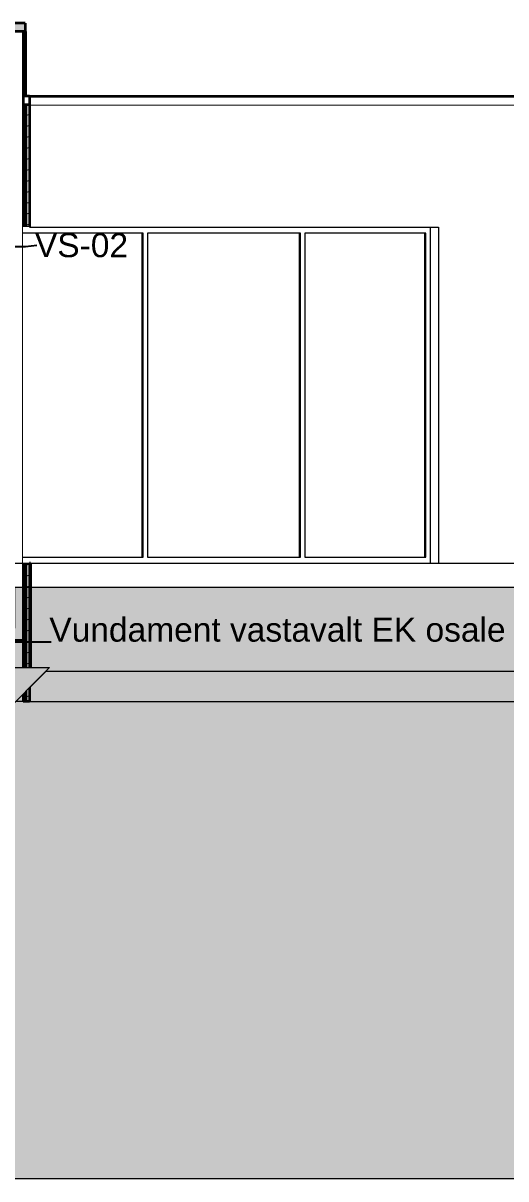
# Model space of a CAD drawing. Header units: millimetres. Extents: x -279593 to -202089, y -5129 to 14747.
# Drawn here: x -251476 to -247450, y -5129 to 4500 of the extents above; entities that cross this region are included whole.
import ezdxf

# ---------------------------------------------------------------- set-up
doc = ezdxf.new("R2010")
doc.units = ezdxf.units.MM
doc.header["$MEASUREMENT"] = 0
doc.linetypes.add('Wipeout_Contour', pattern=[1000, 0, -1000])
for name, color, linetype, lineweight in [('0_Pen_No__1', 7, 'Continuous', 13), ('2D Drafting - General_Pen_No__1', 7, 'Continuous', 13), ('New_0_Pen_No__1', 7, 'Continuous', 13), ('New_0_Pen_No__2', 8, 'Continuous', 15), ('New_2D Drafting - General_Pen_No__1', 7, 'Continuous', 13), ('New_Annotation - Label_Pen_No__1', 7, 'Continuous', 13), ('New_ARCHICAD Windows_Pen_No__1', 7, 'Continuous', 13), ('New_Shell - Roof_Pen_No__21', 7, 'Continuous', 35), ('New_Shell - Roof_Pen_No__7', 7, 'Continuous', 35), ('New_Structural - Bearing_Pen_No__101', 252, 'Continuous', 13), ('New_Structural - Bearing_Pen_No__21', 7, 'Continuous', 35)]:
    doc.layers.add(name, color=color, linetype=linetype, lineweight=lineweight)
for name, color, linetype, lineweight, true_color in [('0_Pen_No__82', 7, 'Continuous', 20, 0xaaaaaa), ('2D Drafting - General_Pen_No__61', 7, 'Continuous', 20, 0x6a6a6a), ('New_ARCHICAD Windows_Pen_No__87', 7, 'Continuous', 20, 0x6a6a6a), ('New_Structural - Bearing_Pen_No__87', 7, 'Continuous', 20, 0x6a6a6a)]:
    doc.layers.add(name, color=color, linetype=linetype, lineweight=lineweight, true_color=true_color)
for name, color, linetype in [('New_ARCHICAD Windows', 7, 'Continuous'), ('New_Shell - Roof', 7, 'Continuous'), ('New_Structural - Bearing', 7, 'Continuous')]:
    doc.layers.add(name, color=color, linetype=linetype)
doc.styles.add('GENERATED_STYLE_1', font='')
doc.styles.get('GENERATED_STYLE_1').set_extended_font_data('Arial')
doc.dimstyles.new('GENERATED_STYLE__4', dxfattribs={"dimtxt": 0.18, "dimasz": 152, "dimexe": 0.18, "dimexo": 0.0625, "dimgap": 0, "dimtad": 0, "dimtih": 1, "dimtoh": 1, "dimdec": 4, "dimzin": 0, "dimdsep": 46, "dimcen": 0.09, "dimadec": 0, "dimazin": 0, "dimtfac": 1, "dimtdec": 4, "dimtmove": 0, "dimatfit": 3, "dimldrblk": 'ARROWHEAD_0', "dimfxl": 0, "dimtolj": 1, "dimtzin": 0, "dimarcsym": 0})
doc.dimstyles.new('GENERATED_STYLE__5', dxfattribs={"dimtxt": 0.18, "dimasz": 182.4, "dimexe": 0.18, "dimexo": 0.0625, "dimgap": 0, "dimtad": 0, "dimtih": 1, "dimtoh": 1, "dimdec": 4, "dimzin": 0, "dimdsep": 46, "dimcen": 0.09, "dimadec": 0, "dimazin": 0, "dimtfac": 1, "dimtdec": 4, "dimtmove": 0, "dimatfit": 3, "dimldrblk": 'ARROWHEAD_5', "dimfxl": 0, "dimtolj": 1, "dimtzin": 0, "dimarcsym": 0})
pattern_1 = [(10, (0, 0), (-15.628336, 88.632695), [])]
pattern_2 = [(0, (0, 0), (0, 779.4229), [48.75, -401.25]), (0, (225, 389.7), (0, 779.4229), [48.75, -401.25]), (60, (0, 0), (-675, 389.7114), [48.75, -401.25]), (60, (450, 0), (-675, 389.7114), [48.75, -401.25]), (120, (48.75, 0), (675, 389.7114), [48.75, -401.25]), (120, (498.75, 0), (675, 389.7114), [48.75, -401.25]), (0, (0, 75), (0, 150), [0, -150, 0, -225]), (45, (75, 75), (-106.06602, 106.06602), [0, -112.5, 0, -187.5])]

# ---------------------------------------------------------------- blocks, each defined once
blk = doc.blocks.new('ARROWHEAD_0')
at = {"color": 0, "linetype": 'Continuous', "lineweight": 0}
for p, q in [((0, 0), (-1, 0)), ((0, -0.5), (0, 0.5))]:
    blk.add_line(p, q, dxfattribs=at)
blk = doc.blocks.new('ARROWHEAD_5')
at = {"linetype": 'Continuous', "lineweight": 0}
blk.add_hatch(color=0, dxfattribs=at).paths.add_polyline_path([(-1, 0.2679), (0, 0), (-1, -0.2679)])
at = {"color": 0, "linetype": 'Continuous', "lineweight": 0}
blk.add_line((0, 0), (-1, 0), dxfattribs=at)

msp = doc.modelspace()

# ---------------------------------------------------------------- hatches: boundary and pattern name
at = {"layer": 'New_Shell - Roof', "linetype": 'Continuous', "lineweight": 0, "true_color": 0x000000}
h = msp.add_hatch(dxfattribs=at)
h.set_pattern_fill('Lightweight_Concrete_0001', color=18, style=0, pattern_type=2)
h.set_pattern_definition(pattern_2)
h.paths.add_polyline_path([(-251459.9812, 4430), (-251459.9812, 4500), (-268845.0269, 4500), (-268845.0269, 4430)])

# ---------------------------------------------------------------- linework, layer by layer
at = {"layer": 'New_Shell - Roof_Pen_No__21', "color": 7, "linetype": 'Continuous', "lineweight": 35}
for p, q in [((-251459.9812, 4500), (-268845.0269, 4500)), ((-251459.9812, 4500), (-251459.9812, 4430)), ((-251475.8091, 3890), (-251475.8091, 3820))]:
    msp.add_line(p, q, dxfattribs=at)
at = {"layer": 'New_Shell - Roof_Pen_No__21', "color": 7, "linetype": 'Continuous', "lineweight": 35, "flags": 128}
msp.add_lwpolyline([(-251459.9812, 4430), (-251469.632, 4430), (-251475.8567, 4430), (-251543.8615, 4430), (-251827.5843, 4430), (-252097.1209, 4430)], dxfattribs=at)
at = {"layer": 'New_Structural - Bearing_Pen_No__21', "color": 7, "linetype": 'Continuous', "lineweight": 35}
for p, q in [((-251475.8567, 4430), (-251475.8567, 3720)), ((-251455.5243, 4430), (-251459.9812, 4430)), ((-251475.9591, 3820), (-251475.9591, 2800)), ((-251475.8091, 3820), (-251475.9591, 3820)), ((-251475.8567, 3720), (-251475.8567, 3470)), ((-251475.8567, 3470), (-251475.8567, -642.2983)), ((-251475.9591, 0), (-251475.9591, -1150.6249))]:
    msp.add_line(p, q, dxfattribs=at)
at = {"layer": 'New_Structural - Bearing_Pen_No__21', "color": 7, "linetype": 'Continuous', "lineweight": 35, "flags": 128}
msp.add_lwpolyline([(-251475.8567, -642.2983), (-251543.8615, -642.2983), (-251827.5843, -642.2983), (-252097.1209, -642.2983)], dxfattribs=at)
at = {"layer": 'New_Structural - Bearing_Pen_No__87', "color": 251, "linetype": 'Continuous', "lineweight": 20, "true_color": 0x6a6a6a}
msp.add_line((-251475.9591, -1150.6249), (-251786.294, -1150.6249), dxfattribs=at)

# ---------------------------------------------------------------- wipeouts: each hides what was drawn before it
at = {"color": 254, "linetype": 'Wipeout_Contour', "lineweight": 0, "ltscale": 1482155.567756957}
msp.add_wipeout([(-251422.0027, 2799.9999), (-248011.4064, 2799.9999), (-248011.4064, 0), (-241599.2173, 0), (-241599.2173, 3819.9999), (-251422.0027, 3820.0001)], dxfattribs=at).dxf.layer = 'New_Structural - Bearing'
at = {"color": 254, "linetype": 'Wipeout_Contour', "lineweight": 0, "ltscale": 986051.099956}
msp.add_wipeout([(-241599.2173, -899.9999), (-251422.0027, -899.9999), (-251422.0027, -1150.6249), (-241599.2173, -1150.6249)], dxfattribs=at).dxf.layer = 'New_Structural - Bearing'

# ---------------------------------------------------------------- next in the draw order: hatches: boundary and pattern name
at = {"layer": 'New_Structural - Bearing', "linetype": 'Continuous', "lineweight": 0, "true_color": 0x000000}
h = msp.add_hatch(dxfattribs=at)
h.set_pattern_fill('Wood_0001', color=18, style=0, pattern_type=2)
h.set_pattern_definition(pattern_1)
h.paths.add_polyline_path([(-251451.7729, 2800), (-251422.0027, 2800), (-251422.0027, 3820), (-251451.7729, 3820)])
h = msp.add_hatch(dxfattribs=at)
h.set_pattern_fill('Wood_0001', color=18, style=0, pattern_type=2)
h.set_pattern_definition(pattern_1)
h.paths.add_polyline_path([(-251422.0027, 0), (-251451.7729, 0), (-251451.7729, -1150.6249), (-251422.0027, -1150.6249)])

# ---------------------------------------------------------------- next in the draw order: linework, layer by layer
at = {"layer": 'New_Structural - Bearing_Pen_No__21', "color": 7, "linetype": 'Continuous', "lineweight": 35}
for p, q in [((-251451.7729, 3820), (-251451.7729, 2800)), ((-251422.0027, 3820), (-251422.0027, 2800)), ((-251451.7729, 0), (-251451.7729, -1150.6249)), ((-251422.0027, 0), (-251422.0027, -900)), ((-251422.0027, -900), (-251422.0027, -1150.6249))]:
    msp.add_line(p, q, dxfattribs=at)
at = {"layer": 'New_Structural - Bearing_Pen_No__21', "color": 7, "linetype": 'Continuous', "lineweight": 35, "flags": 128}
for points in [[(-251455.5243, 3470), (-251469.632, 3470), (-251475.8567, 3470)], [(-251422.0027, 2800), (-251451.7729, 2800), (-251475.9591, 2800)], [(-251422.0027, 0), (-251451.7729, 0), (-251475.9591, 0)], [(-251422.0027, -1150.6249), (-251451.7729, -1150.6249), (-251475.9591, -1150.6249)]]:
    msp.add_lwpolyline(points, dxfattribs=at)
at = {"layer": 'New_Structural - Bearing_Pen_No__87', "color": 251, "linetype": 'Continuous', "lineweight": 20, "true_color": 0x6a6a6a}
for p, q in [((-251422.0027, 3820), (-241599.2173, 3820)), ((-251422.0027, -1150.6249), (-241599.2173, -1150.6249))]:
    msp.add_line(p, q, dxfattribs=at)

# ---------------------------------------------------------------- next in the draw order: wipeouts: each hides what was drawn before it
at = {"color": 254, "linetype": 'Wipeout_Contour', "lineweight": 0, "ltscale": 1001948.018309961}
msp.add_wipeout([(-250474.1637, 2750), (-250484.7448, 2750), (-250484.7448, 50), (-250474.1637, 50)], dxfattribs=at).dxf.layer = 'New_ARCHICAD Windows'
at = {"color": 254, "linetype": 'Wipeout_Contour', "lineweight": 0, "ltscale": 996703.020376}
msp.add_wipeout([(-249162.8745, 2750), (-249173.4556, 2750), (-249173.4556, 50), (-249162.8745, 50)], dxfattribs=at).dxf.layer = 'New_ARCHICAD Windows'
at = {"color": 254, "linetype": 'Wipeout_Contour', "lineweight": 0, "ltscale": 1488396.458702228}
msp.add_wipeout([(-248011.4065, 2800), (-248081.9469, 2800), (-248081.9469, 2750), (-248081.9469, 50), (-248081.9469, 0), (-248011.4065, 0)], dxfattribs=at).dxf.layer = 'New_Structural - Bearing'

# ---------------------------------------------------------------- next in the draw order: linework, layer by layer
at = {"layer": 'New_ARCHICAD Windows_Pen_No__87', "color": 251, "linetype": 'Continuous', "lineweight": 20, "true_color": 0x6a6a6a}
msp.add_line((-248011.4065, 2800), (-248011.4065, 0), dxfattribs=at)

# ---------------------------------------------------------------- next in the draw order: wipeouts: each hides what was drawn before it
at = {"color": 254, "linetype": 'Wipeout_Contour', "lineweight": 0, "ltscale": 1001855.978477335}
msp.add_wipeout([(-250438.7235, 50), (-250438.7235, 2750), (-250474.1637, 2750), (-250474.1637, 50)], dxfattribs=at).dxf.layer = 'New_ARCHICAD Windows'
at = {"color": 254, "linetype": 'Wipeout_Contour', "lineweight": 0, "ltscale": 996610.980521}
msp.add_wipeout([(-249162.8745, 2750), (-249162.8745, 50), (-249127.4343, 50), (-249127.4343, 2750)], dxfattribs=at).dxf.layer = 'New_ARCHICAD Windows'
at = {"color": 254, "linetype": 'Wipeout_Contour', "lineweight": 0, "ltscale": 992521.198859}
msp.add_wipeout([(-248117.3872, 2750), (-248127.9682, 2750), (-248127.9682, 50), (-248117.3872, 50)], dxfattribs=at).dxf.layer = 'New_ARCHICAD Windows'
at = {"color": 254, "linetype": 'Wipeout_Contour', "lineweight": 0, "ltscale": 986133.296211}
msp.add_wipeout([(-241584.3324, 3890), (-251422.0027, 3890), (-251422.0027, 3820), (-241584.3324, 3820)], dxfattribs=at).dxf.layer = 'New_Shell - Roof'

# ---------------------------------------------------------------- next in the draw order: hatches: boundary and pattern name
at = {"layer": 'New_Shell - Roof', "linetype": 'Continuous', "lineweight": 0, "true_color": 0x000000}
h = msp.add_hatch(dxfattribs=at)
h.set_pattern_fill('Lightweight_Concrete_0001', color=18, style=0, pattern_type=2)
h.set_pattern_definition(pattern_2)
h.paths.add_polyline_path([(-251422.0027, 3820), (-251422.0027, 3890), (-251475.8091, 3890), (-251475.8091, 3820)])
at = {"layer": 'New_Structural - Bearing', "linetype": 'Continuous', "lineweight": 0, "true_color": 0x000000}
h = msp.add_hatch(dxfattribs=at)
h.set_pattern_fill('Wood_0001', color=18, style=0, pattern_type=2)
h.set_pattern_definition(pattern_1)
h.paths.add_polyline_path([(-251469.632, 3890), (-251455.5243, 3890), (-251455.5243, 4430), (-251469.632, 4430)])
h = msp.add_hatch(dxfattribs=at)
h.set_pattern_fill('Wood_0001', color=18, style=0, pattern_type=2)
h.set_pattern_definition(pattern_1)
h.paths.add_polyline_path([(-251469.632, 3470), (-251455.5243, 3470), (-251455.5243, 3820), (-251469.632, 3820)])

# ---------------------------------------------------------------- next in the draw order: linework, layer by layer
at = {"layer": 'New_Shell - Roof_Pen_No__21', "color": 7, "linetype": 'Continuous', "lineweight": 35}
for p, q in [((-251422.0027, 3890), (-251455.5243, 3890)), ((-251422.0027, 3890), (-251422.0027, 3820)), ((-251469.632, 3820), (-251475.8091, 3820))]:
    msp.add_line(p, q, dxfattribs=at)
at = {"layer": 'New_Shell - Roof_Pen_No__21', "color": 7, "linetype": 'Continuous', "lineweight": 35, "flags": 128}
for points in [[(-251455.5243, 3890), (-251469.632, 3890), (-251475.8091, 3890)], [(-251422.0027, 3820), (-251451.7729, 3820), (-251455.5243, 3820), (-251469.632, 3820)]]:
    msp.add_lwpolyline(points, dxfattribs=at)
at = {"layer": 'New_Shell - Roof_Pen_No__7', "color": 7, "linetype": 'Continuous', "lineweight": 35}
msp.add_line((-251422.0027, 3890), (-241584.3324, 3890), dxfattribs=at)
at = {"layer": 'New_Structural - Bearing_Pen_No__21', "color": 7, "linetype": 'Continuous', "lineweight": 35}
for p, q in [((-251469.632, 4430), (-251469.632, 3890)), ((-251455.5243, 4430), (-251455.5243, 3890)), ((-251469.632, 3820), (-251469.632, 3470)), ((-251455.5243, 3820), (-251455.5243, 3470))]:
    msp.add_line(p, q, dxfattribs=at)

# ---------------------------------------------------------------- next in the draw order: wipeouts: each hides what was drawn before it
at = {"color": 254, "linetype": 'Wipeout_Contour', "lineweight": 0, "ltscale": 992429.15903}
msp.add_wipeout([(-248117.3872, 2750), (-248117.3872, 50), (-248081.9469, 50), (-248081.9469, 2750)], dxfattribs=at).dxf.layer = 'New_ARCHICAD Windows'

# ---------------------------------------------------------------- next in the draw order: wipeouts: each hides what was drawn before it
at = {"color": 254, "linetype": 'Wipeout_Contour', "lineweight": 0, "ltscale": 2246574.078310277}
msp.add_wipeout([(-251475.8567, 2750), (-250474.1638, 2750), (-250438.7235, 2750), (-249162.8745, 2750), (-249127.4343, 2750), (-248117.3872, 2750), (-248081.9469, 2750), (-248081.9469, 2800), (-251475.8567, 2800)], dxfattribs=at).dxf.layer = 'New_ARCHICAD Windows'
at = {"color": 254, "linetype": 'Wipeout_Contour', "lineweight": 0, "ltscale": 2246436.689711408}
msp.add_wipeout([(-251475.8567, 50), (-251475.8567, 0), (-248081.9469, 0), (-248081.9469, 50), (-248117.3872, 50), (-249127.4343, 50), (-249162.8745, 50), (-250438.7235, 50), (-250474.1638, 50)], dxfattribs=at).dxf.layer = 'New_ARCHICAD Windows'

# ---------------------------------------------------------------- next in the draw order: linework, layer by layer
at = {"layer": 'New_ARCHICAD Windows_Pen_No__87', "color": 251, "linetype": 'Continuous', "lineweight": 20, "true_color": 0x6a6a6a}
msp.add_line((-251422.0027, 2800), (-248011.4065, 2800), dxfattribs=at)

# ---------------------------------------------------------------- next in the draw order: wipeouts: each hides what was drawn before it
at = {"color": 254, "linetype": 'Wipeout_Contour', "lineweight": 0, "ltscale": 994541.231288}
msp.add_wipeout([(-249127.4343, 50), (-248127.9682, 50), (-248127.9682, 2750), (-249127.4343, 2750)], dxfattribs=at).dxf.layer = 'New_ARCHICAD Windows'

# ---------------------------------------------------------------- next in the draw order: linework, layer by layer
at = {"layer": 'New_ARCHICAD Windows_Pen_No__1', "color": 7, "linetype": 'Continuous', "lineweight": 13}
for p, q in [((-248081.9469, 2800), (-248081.9469, 2750)), ((-248127.9682, 2750), (-248127.9682, 50)), ((-248117.3872, 50), (-248117.3872, 2750)), ((-248081.9469, 2750), (-248081.9469, 50)), ((-248081.9469, 50), (-248081.9469, 0))]:
    msp.add_line(p, q, dxfattribs=at)

# ---------------------------------------------------------------- next in the draw order: wipeouts: each hides what was drawn before it
at = {"color": 254, "linetype": 'Wipeout_Contour', "lineweight": 0, "ltscale": 999254.641023}
msp.add_wipeout([(-249173.4556, 2750), (-250438.7235, 2750), (-250438.7235, 50), (-249173.4556, 50)], dxfattribs=at).dxf.layer = 'New_ARCHICAD Windows'

# ---------------------------------------------------------------- next in the draw order: linework, layer by layer
at = {"layer": 'New_ARCHICAD Windows_Pen_No__1', "color": 7, "linetype": 'Continuous', "lineweight": 13}
for p, q in [((-249173.4556, 2750), (-249173.4556, 50)), ((-249162.8745, 50), (-249162.8745, 2750)), ((-249127.4343, 2750), (-249127.4343, 50)), ((-248117.3872, 2750), (-249127.4343, 2750)), ((-249127.4343, 50), (-248117.3872, 50))]:
    msp.add_line(p, q, dxfattribs=at)

# ---------------------------------------------------------------- next in the draw order: wipeouts: each hides what was drawn before it
at = {"color": 254, "linetype": 'Wipeout_Contour', "lineweight": 0, "ltscale": 1003951.344130771}
msp.add_wipeout([(-251475.8567, 50), (-250484.7448, 50), (-250484.7448, 2750), (-251475.8567, 2750)], dxfattribs=at).dxf.layer = 'New_ARCHICAD Windows'
at = {"color": 254, "linetype": 'Wipeout_Contour', "lineweight": 0, "ltscale": 985994.727226}
msp.add_wipeout([(-251414.9146, 0), (-251414.9146, -900), (-241580.8054, -900), (-241580.8054, 0)], dxfattribs=at).dxf.layer = 'New_Structural - Bearing'

# ---------------------------------------------------------------- next in the draw order: hatches: boundary and pattern name
at = {"layer": '2D Drafting - General_Pen_No__61', "linetype": 'Continuous', "lineweight": 20, "true_color": 0x6a6a6a}
h = msp.add_hatch(dxfattribs=at)
h.set_pattern_fill('Dashed_0001', color=251, style=0, pattern_type=2)
h.set_pattern_definition([(45, (0, 0), (-183.84776, 183.84776), [195, -65]), (45, (7e-14, 183.85), (-183.84776, 183.84776), [195, -65])])
h.paths.add_polyline_path([(-278565.0259, -199.8387), (-274800.2279, -199.8387), (-274800.2279, -869.9999), (-275247.5618, -869.9999), (-274847.5619, -1269.9999), (-274247.5619, -1269.9999), (-273517.5103, -539.9483), (-269992.4831, -539.9481), (-268719.094, -539.9481), (-267835.7389, -539.9481), (-251543.8615, -539.9481), (-251543.8615, -200), (-241459.9695, -200), (-241459.9695, -912.0388), (-241459.9695, -5129.1775), (-279589.4358, -5129.1775), (-279593.1947, -199.6383)])
at = {"layer": 'New_Structural - Bearing', "linetype": 'Continuous', "lineweight": 0, "true_color": 0x000000}
h = msp.add_hatch(dxfattribs=at)
h.set_pattern_fill('Plywood_0001', color=18, style=0, pattern_type=2)
h.set_pattern_definition([(0, (0, 0), (0, 60.000002), [])])
h.paths.add_polyline_path([(-251422.0027, 0), (-251422.0027, -900), (-251414.9146, -900), (-251414.9146, 0)])

# ---------------------------------------------------------------- next in the draw order: linework, layer by layer
at = {"layer": '2D Drafting - General_Pen_No__1', "color": 7, "linetype": 'Continuous', "lineweight": 13, "flags": 128}
msp.add_lwpolyline([(-278565.0259, -199.8387), (-274800.2279, -199.8387), (-274800.2279, -869.9999), (-275247.5618, -869.9999), (-274847.5619, -1269.9999), (-274247.5619, -1269.9999), (-273517.5103, -539.9483), (-269992.4831, -539.9481), (-268719.094, -539.9481), (-267835.7389, -539.9481), (-251543.8615, -539.9481), (-251543.8615, -200), (-241459.9695, -200), (-241459.9695, -912.0388), (-241459.9695, -5129.1775), (-279589.4358, -5129.1775), (-279593.1947, -199.6383)], close=True, dxfattribs=at)
at = {"layer": 'New_2D Drafting - General_Pen_No__1', "color": 7, "linetype": 'Continuous', "lineweight": 13}
msp.add_line((-251729.0293, 0), (-251243.873, 0), dxfattribs=at)
at = {"layer": 'New_ARCHICAD Windows_Pen_No__1', "color": 7, "linetype": 'Continuous', "lineweight": 13}
for p, q in [((-250474.1637, 2750), (-251475.8567, 2750)), ((-250484.7448, 2750), (-250484.7448, 50)), ((-250474.1637, 50), (-250474.1637, 2750)), ((-250438.7235, 2750), (-250438.7235, 50)), ((-249162.8745, 2750), (-250438.7235, 2750)), ((-251475.8567, 50), (-250474.1637, 50)), ((-250438.7235, 50), (-249162.8745, 50))]:
    msp.add_line(p, q, dxfattribs=at)
at = {"layer": 'New_Structural - Bearing_Pen_No__101', "color": 252, "linetype": 'Continuous', "lineweight": 13}
for p, q in [((-251414.9146, 0), (-241580.8054, 0)), ((-251414.9146, -900), (-241580.8054, -900))]:
    msp.add_line(p, q, dxfattribs=at)
at = {"layer": 'New_Structural - Bearing_Pen_No__21', "color": 7, "linetype": 'Continuous', "lineweight": 35}
for p, q in [((-251414.9146, 0), (-251422.0027, 0)), ((-251414.9146, 0), (-251414.9146, -900)), ((-251414.9146, -900), (-251422.0027, -900))]:
    msp.add_line(p, q, dxfattribs=at)

# ---------------------------------------------------------------- next in the draw order: texts
at = {"layer": 'New_Annotation - Label_Pen_No__1', "color": 7, "linetype": 'Continuous', "lineweight": 13, "insert": (-250600.6703, 2648.5542), "char_height": 200, "attachment_point": 6, "rotation": 359.97918685, "style": 'GENERATED_STYLE_1'}
msp.add_mtext('\\A1;{\\pqr;\\fArial|b0|i0|c0|p34;VS-0\\fArial|b0|i0|c0|p34;2}', dxfattribs=at)

# ---------------------------------------------------------------- next in the draw order: leaders
at = {"layer": 'New_Annotation - Label_Pen_No__1', "color": 7, "linetype": 'Continuous', "lineweight": 13, "annotation_type": 0, "has_hookline": 1, "hookline_direction": 0, "text_width": 759.8, "horizontal_direction": (1, -0.000363, 0)}
msp.add_leader([(-252097.121, 2639.0814), (-251454.6074, 2639.0814), (-251360.4702, 2648.8302)], dimstyle='GENERATED_STYLE__4', dxfattribs=at)

# ---------------------------------------------------------------- next in the draw order: wipeouts: each hides what was drawn before it
at = {"color": 254, "linetype": 'Wipeout_Contour', "lineweight": 0, "ltscale": 6319145.733109531}
msp.add_wipeout([(-275247.5618, -870.0001), (-274798.8855, -870.0001), (-274798.8855, -1070.0002), (-274198.8854, -1070.0002), (-274198.8854, -870.0001), (-274410.0255, -870.0001), (-274410.0255, -549.9483), (-274410.0255, -300.0001), (-273197.5776, -300.0001), (-253491.1743, -300.0001), (-252976.074, -300), (-252093.5586, -300), (-252093.5586, -870), (-252304.6986, -870), (-252304.6986, -1070.0001), (-251704.6986, -1070.0001), (-251704.6986, -870), (-251256.0223, -870), (-251656.0222, -1269.9999), (-252256.0224, -1269.9999), (-252976.074, -549.9483), (-273527.5101, -549.9483), (-274247.5617, -1270), (-274847.5619, -1270)], dxfattribs=at)

# ---------------------------------------------------------------- next in the draw order: hatches: boundary and pattern name
at = {"layer": '0_Pen_No__82', "linetype": 'Continuous', "lineweight": 20, "true_color": 0xaaaaaa}
h = msp.add_hatch(dxfattribs=at)
h.set_pattern_fill('Cut_Stone_0001', color=253, style=0, pattern_type=2)
h.set_pattern_definition([(45, (0, 350), (-111.36932, 111.36932), [0, -105, 0, -157.5]), (110, (350, 350), (148.00159, 53.86817), [0, -77, 0, -133])])
h.paths.add_polyline_path([(-275247.5618, -870.0001), (-274798.8855, -870.0001), (-274798.8855, -1070.0002), (-274198.8854, -1070.0002), (-274198.8854, -870.0001), (-274410.0255, -870.0001), (-274410.0255, -549.9483), (-274410.0255, -300.0001), (-273197.5776, -300.0001), (-253491.1743, -300.0001), (-252976.074, -300), (-252093.5586, -300), (-252093.5586, -870), (-252304.6986, -870), (-252304.6986, -1070.0001), (-251704.6986, -1070.0001), (-251704.6986, -870), (-251256.0223, -870), (-251656.0222, -1269.9999), (-252256.0224, -1269.9999), (-252976.074, -549.9483), (-273527.5101, -549.9483), (-274247.5617, -1270), (-274847.5619, -1270)])

# ---------------------------------------------------------------- next in the draw order: linework, layer by layer
at = {"layer": '0_Pen_No__1', "color": 7, "linetype": 'Continuous', "lineweight": 13, "flags": 128}
msp.add_lwpolyline([(-275247.5618, -870.0001), (-274798.8855, -870.0001), (-274798.8855, -1070.0002), (-274198.8854, -1070.0002), (-274198.8854, -870.0001), (-274410.0255, -870.0001), (-274410.0255, -549.9483), (-274410.0255, -300.0001), (-273197.5776, -300.0001), (-253491.1743, -300.0001), (-252976.074, -300), (-252093.5586, -300), (-252093.5586, -870), (-252304.6986, -870), (-252304.6986, -1070.0001), (-251704.6986, -1070.0001), (-251704.6986, -870), (-251256.0223, -870), (-251656.0222, -1269.9999), (-252256.0224, -1269.9999), (-252976.074, -549.9483), (-273527.5101, -549.9483), (-274247.5617, -1270), (-274847.5619, -1270)], close=True, dxfattribs=at)

# ---------------------------------------------------------------- next in the draw order: texts
at = {"layer": 'New_0_Pen_No__1', "color": 7, "linetype": 'Continuous', "lineweight": 13, "insert": (-247452.3487, -656.0995), "char_height": 200, "attachment_point": 9, "style": 'GENERATED_STYLE_1'}
msp.add_mtext('\\A1;{\\pqr;\\fArial|b0|i0|c0|p34;Vundament vastavalt EK osale}', dxfattribs=at)

# ---------------------------------------------------------------- next in the draw order: leaders
at = {"layer": 'New_0_Pen_No__2', "color": 8, "linetype": 'Continuous', "lineweight": 15, "annotation_type": 0, "has_hookline": 1, "hookline_direction": 0, "text_width": 3788.8}
msp.add_leader([(-252169.8359, -1069.9999), (-252169.8359, -656.0995), (-251241.1487, -656.0995)], dimstyle='GENERATED_STYLE__5', dxfattribs=at)

doc.saveas('drawing.dxf')
